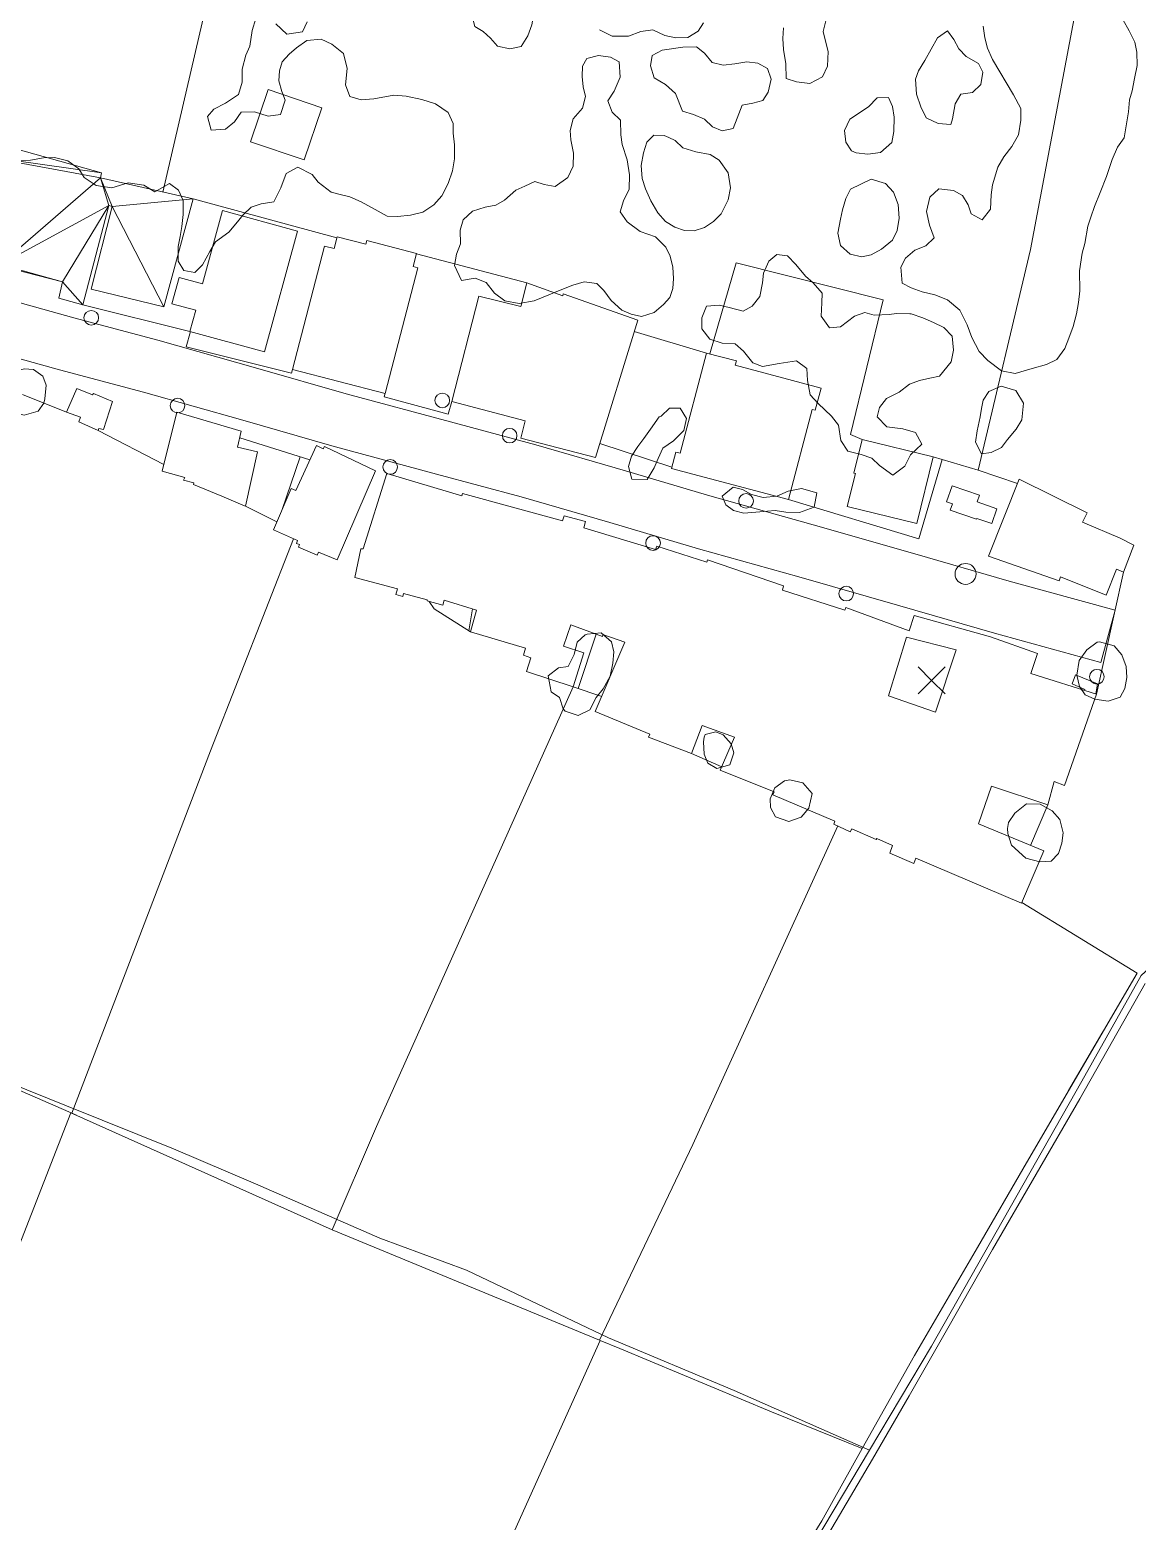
# Model space of a CAD drawing. Header units: metres. Extents: x 4652992 to 4879070, y 2074171 to 2309877.
# Drawn here: x 4654094.4 to 4654210.8, y 2306865.5 to 2307022.4 of the extents above; entities that cross this region are included whole.
import ezdxf

# ---------------------------------------------------------------- set-up
doc = ezdxf.new("R2010")
doc.units = ezdxf.units.M
doc.header["$MEASUREMENT"] = 0
for name, color, linetype, lineweight in [('Level 18', 5, 'Continuous', 0), ('Level 3', 46, 'Continuous', 0), ('Level 30', 5, 'Continuous', 0), ('Level 31', 38, 'Continuous', 0), ('Level 35', 4, 'Continuous', 0), ('Level 36', 1, 'Continuous', 0), ('Level 37', 3, 'Continuous', 0), ('Level 39', 9, 'Continuous', 0), ('Level 40', 1, 'Continuous', 0), ('Level 45', 9, 'Continuous', 0), ('Level 61', 4, 'Continuous', 0)]:
    doc.layers.add(name, color=color, linetype=linetype, lineweight=lineweight)

# ---------------------------------------------------------------- blocks, each defined once
blk = doc.blocks.new('POSTE_1')
at = {"layer": 'Level 61'}
blk.add_circle((-4.7e-05, -1.9e-05, -2.4e-05), 0.770001, dxfattribs=at)
blk = doc.blocks.new('AL_1')
at = {"layer": 'Level 45'}
blk.add_circle((2.1e-05, 1.3e-05, 3e-05), 1.100002, dxfattribs=at)
blk = doc.blocks.new('COTA_10')
at = {"layer": 'Level 39'}
for p, q in [((-1.408444, 1.419518, 3.9e-05), (1.3e-05, -4e-06, 3.9e-05)), ((1.419535, 1.408453, 3.9e-05), (1.3e-05, -4e-06, 3.9e-05)), ((1.3e-05, -4e-06, 3.9e-05), (-1.419509, -1.408461, 3.9e-05)), ((1.3e-05, -4e-06, 3.9e-05), (1.40847, -1.419526, 3.9e-05))]:
    blk.add_line(p, q, dxfattribs=at)

msp = doc.modelspace()

# ---------------------------------------------------------------- linework, layer by layer
at = {"layer": 'Level 18', "color": 30}
for points in [[(4654032.717564, 2307010.652305, 1414.847753), (4654035.495889, 2307010.000328, 1414.775413), (4654048.923475, 2307006.277961, 1414.300413), (4654061.994676, 2307002.550454, 1413.862913), (4654074.827574, 2306998.925021, 1413.037913), (4654087.673135, 2306995.227823, 1412.362913), (4654098.974795, 2306992.076421, 1411.700413), (4654107.799328, 2306989.728557, 1411.300413), (4654118.313394, 2306986.754136, 1410.687913), (4654127.614786, 2306984.065698, 1410.175413), (4654138.563998, 2306981.111803, 1409.837913), (4654147.543919, 2306978.726385, 1409.462913), (4654156.988226, 2306975.971495, 1409.050413), (4654165.610354, 2306973.4187, 1408.696391), (4654176.696008, 2306970.297417, 1408.137913), (4654187.383817, 2306967.235611, 1407.825413), (4654197.322997, 2306964.375757, 1407.487913), (4654208.461231, 2306961.307454, 1407.112913), (4654206.951681, 2306955.827643, 1407.098543)], [(4654017.874583, 2307008.297106, 1415.186043), (4654034.086843, 2307004.492648, 1414.761043), (4654047.384872, 2307000.806196, 1414.286043), (4654060.442658, 2306997.082515, 1413.848543), (4654073.268859, 2306993.458974, 1413.023543), (4654086.123703, 2306989.759104, 1412.348543), (4654097.480683, 2306986.592277, 1411.686043), (4654106.294892, 2306984.247159, 1411.286043), (4654116.750624, 2306981.289241, 1410.673543), (4654126.08529, 2306978.591185, 1410.161043), (4654137.094115, 2306975.621208, 1409.823543), (4654146.018233, 2306973.250614, 1409.448543), (4654155.325811, 2306970.535607, 1409.036043), (4654164.643831, 2306967.759343, 1408.650272), (4654175.193922, 2306964.81516, 1408.123543), (4654185.815294, 2306961.772387, 1407.811043), (4654195.782322, 2306958.90452, 1407.473543), (4654206.951681, 2306955.827643, 1407.098543)]]:
    msp.add_polyline3d(points, dxfattribs=at)
at = {"layer": 'Level 3'}
for points in [[(4654119.021487, 2306784.638918, 1405.03), (4654138.110903, 2306807.392885, 1405.5), (4654153.570315, 2306827.644289, 1407), (4654169.317507, 2306850.619509, 1407.48), (4654182.633969, 2306873.002717, 1407.366428), (4654189.149294, 2306883.944521, 1407), (4654204.945925, 2306911.803103, 1406.5), (4654211.198733, 2306922.895083, 1406.74), (4654230.317873, 2306940.437929, 1406), (4654248.051089, 2306957.031924, 1405), (4654263.757082, 2306972.480532, 1404), (4654275.192507, 2306983.558718, 1403.36), (4654285.101504, 2306982.695315, 1403), (4654303.079714, 2306981.042483, 1402), (4654313.645499, 2306979.850224, 1401.246346), (4654313.818383, 2306979.830716, 1401.234014), (4654317.099123, 2306979.460512, 1401), (4654331.615908, 2306978.400515, 1400), (4654355.122683, 2306975.977724, 1399), (4654383.183291, 2306972.982119, 1398), (4654399.322085, 2306972.015688, 1397), (4654404.712894, 2306971.705166, 1396.634961), (4654408.478091, 2306971.488283, 1396.38)], [(4654092.022097, 2306911.687075, 1411.5317), (4654098.217715, 2306909.194887, 1411), (4654109.463686, 2306904.69269, 1410.53), (4654118.07532, 2306900.991701, 1410), (4654131.138491, 2306895.301089, 1409.48), (4654140.259096, 2306891.91852, 1409), (4654155.189272, 2306884.790285, 1408.3), (4654168.40381, 2306879.280453, 1408.206428), (4654182.633969, 2306873.002717, 1407.366428)]]:
    msp.add_polyline3d(points, dxfattribs=at)
at = {"layer": 'Level 30', "color": 1}
for points in [[(4654122.489477, 2307001.193055, 1416.608128), (4654119.034192, 2306988.499541, 1416.451878), (4654111.189469, 2306990.634942, 1416.470628), (4654111.794903, 2306992.859094, 1416.470628), (4654109.288342, 2306993.541402, 1413.720628), (4654110.040916, 2306996.306094, 1413.058128), (4654112.500776, 2306995.636499, 1413.245628), (4654114.598055, 2307003.341169, 1416.745628), (4654122.489477, 2307001.193055, 1416.608128)], [(4654135.147003, 2306997.334153, 1418.076878), (4654131.724542, 2306984.117808, 1417.995628), (4654121.97985, 2306986.641262, 1417.951878), (4654125.335081, 2306999.597987, 1417.876878), (4654126.332144, 2306999.339791, 1413.495628), (4654126.655463, 2307000.588337, 1413.189378), (4654129.687163, 2306999.803258, 1413.189378), (4654129.785154, 2307000.181663, 1415.201878), (4654134.998403, 2306998.831657, 1415.326878), (4654134.644323, 2306997.464325, 1415.526878), (4654135.147003, 2306997.334153, 1418.076878)], [(4654158.266364, 2306991.829644, 1414.539378), (4654153.806798, 2306977.375845, 1414.026878), (4654145.968054, 2306979.401198, 1414.033128), (4654146.441103, 2306981.231834, 1411.845628), (4654138.700458, 2306983.28093, 1411.614378), (4654141.564786, 2306994.328426, 1411.458128), (4654145.965135, 2306993.239162, 1411.558128), (4654146.593369, 2306995.754172, 1411.539378), (4654150.3861, 2306994.387437, 1414.476878), (4654150.420143, 2306994.588677, 1414.476878), (4654158.266364, 2306991.829644, 1414.539378)], [(4654174.096153, 2306972.950973, 1410.514378), (4654161.799344, 2306976.21183, 1410.526878), (4654162.256759, 2306977.936759, 1410.889378), (4654162.706761, 2306977.817428, 1410.845628), (4654165.5037, 2306988.364787, 1410.576878), (4654168.630175, 2306987.535711, 1410.551878), (4654168.506983, 2306987.071149, 1410.551878), (4654177.530346, 2306984.678341, 1410.489378), (4654176.91298, 2306982.350235, 1410.608128), (4654176.60995, 2306982.430592, 1410.601878), (4654174.096153, 2306972.950973, 1410.514378)], [(4654116.746092, 2306972.36782, 1412.995628), (4654114.527746, 2306973.324572, 1413.895628), (4654111.555662, 2306974.537589, 1414.058128), (4654111.593483, 2306974.703431, 1414.058128), (4654110.523627, 2306974.998077, 1414.076878), (4654110.635784, 2306975.286371, 1414.076878), (4654108.24766, 2306975.956549, 1414.051878), (4654109.818962, 2306982.134311, 1413.433128), (4654116.571492, 2306980.149431, 1413.170628), (4654116.18824, 2306978.468902, 1413.195628), (4654118.270984, 2306977.985945, 1412.933128), (4654117.025043, 2306972.268213, 1412.976878), (4654116.746092, 2306972.36782, 1412.995628)], [(4654187.587267, 2306970.430218, 1409.889378), (4654180.292662, 2306972.21409, 1409.889378), (4654181.146312, 2306975.704833, 1410.464378), (4654180.980232, 2306975.745448, 1410.464378), (4654181.845451, 2306979.283497, 1409.801878), (4654189.306135, 2306977.45901, 1409.770628), (4654187.587267, 2306970.430218, 1409.889378)], [(4654126.668904, 2306966.614527, 1412.795628), (4654130.687001, 2306975.976874, 1412.558128), (4654125.317548, 2306978.530718, 1412.358128), (4654125.193061, 2306978.29084, 1412.358128), (4654124.478778, 2306978.631751, 1412.358128), (4654122.320567, 2306973.909218, 1413.039378), (4654121.831949, 2306974.116004, 1413.039378), (4654119.960331, 2306969.782711, 1412.533128), (4654122.476748, 2306968.661666, 1412.370628), (4654122.370286, 2306968.3475, 1412.358128), (4654122.694552, 2306968.23725, 1412.358128), (4654122.579555, 2306967.936748, 1412.358128), (4654124.542558, 2306967.095939, 1412.645628), (4654124.700847, 2306967.433139, 1412.645628), (4654126.668904, 2306966.614527, 1412.795628)], [(4654198.596562, 2306930.507657, 1409.701878), (4654187.496704, 2306935.257258, 1409.683128), (4654187.27702, 2306934.697644, 1409.670628), (4654184.748578, 2306935.777531, 1409.670628), (4654185.034703, 2306936.580055, 1409.670628), (4654183.401076, 2306937.323139, 1409.514378), (4654183.326441, 2306937.199552, 1409.514378), (4654180.785831, 2306938.329231, 1409.520628), (4654180.607843, 2306938.006526, 1409.520628), (4654178.873134, 2306938.820035, 1409.558128), (4654178.981921, 2306939.147055, 1410.364378), (4654172.446605, 2306941.908221, 1410.364378), (4654172.613478, 2306942.233505, 1410.889378), (4654166.937441, 2306944.501841, 1410.864378), (4654168.436741, 2306947.984344, 1412.933128), (4654165.026592, 2306949.208785, 1410.783128), (4654163.92951, 2306946.266072, 1410.758128), (4654159.405629, 2306947.983116, 1410.708128), (4654159.531511, 2306948.281833, 1413.839378), (4654153.802144, 2306950.653303, 1414.126878), (4654156.908108, 2306957.958021, 1411.258128), (4654154.579028, 2306958.777313, 1411.258128), (4654154.539979, 2306958.553789, 1411.258128), (4654151.235532, 2306959.773739, 1411.726878), (4654150.464197, 2306957.545422, 1411.708128), (4654152.596603, 2306956.82989, 1411.676878), (4654151.48688, 2306953.261312, 1411.051878), (4654146.552967, 2306954.859191, 1411.039378), (4654147.033992, 2306956.317549, 1413.595628), (4654146.261302, 2306956.589795, 1413.720628), (4654146.448515, 2306957.313892, 1413.764378), (4654140.661423, 2306959.052241, 1414.301878), (4654141.318464, 2306961.332557, 1411.808128), (4654137.922617, 2306962.364665, 1411.808128), (4654137.771536, 2306961.852638, 1411.808128), (4654136.133928, 2306962.302323, 1412.064378), (4654136.112458, 2306962.412061, 1412.064378), (4654133.631499, 2306963.080643, 1412.101878), (4654133.547655, 2306962.762536, 1412.095628), (4654132.833034, 2306962.986493, 1412.095628), (4654132.999183, 2306963.564863, 1412.095628), (4654128.530556, 2306964.775966, 1412.170628), (4654129.164518, 2306967.771663, 1412.620628), (4654129.405937, 2306967.762225, 1412.620628), (4654131.880682, 2306975.696895, 1412.151878), (4654139.758119, 2306973.357559, 1412.076878), (4654139.821873, 2306973.587207, 1412.076878), (4654150.358658, 2306970.700868, 1413.670628), (4654150.508767, 2306971.25968, 1413.651878), (4654152.758351, 2306970.644767, 1413.514378), (4654152.610189, 2306969.992385, 1411.795628), (4654160.136028, 2306967.688043, 1411.714378), (4654160.267992, 2306968.064827, 1414.276878), (4654165.519569, 2306966.370252, 1413.326878), (4654165.596691, 2306966.608468, 1413.326878), (4654173.601142, 2306963.8796, 1413.333128), (4654173.476459, 2306963.431238, 1410.908128), (4654180.027945, 2306961.306973, 1410.764378), (4654180.144641, 2306961.617499, 1412.976878), (4654186.791425, 2306959.145199, 1412.864378), (4654187.316259, 2306960.746345, 1410.220628), (4654195.345147, 2306958.535645, 1410.214378), (4654195.345147, 2306958.535645, 1412.008128), (4654200.297888, 2306956.782046, 1411.876878), (4654199.595267, 2306954.651723, 1412.245628), (4654206.496063, 2306952.481394, 1412.301878), (4654203.119029, 2306942.892464, 1412.295628), (4654202.040465, 2306943.305497, 1409.601878), (4654201.358465, 2306940.856094, 1409.208128), (4654195.457503, 2306942.829536, 1412.214378), (4654194.079261, 2306938.842009, 1409.770628), (4654200.964279, 2306936.010108, 1409.608128), (4654198.596562, 2306930.507657, 1409.701878)], [(4654207.493342, 2306962.917554, 1410.095628), (4654202.712247, 2306964.832576, 1413.514378), (4654202.561852, 2306964.4231, 1413.514378), (4654195.120039, 2306967.001617, 1413.489378), (4654198.348155, 2306975.081636, 1413.458128), (4654205.50851, 2306971.562755, 1413.358128), (4654205.027245, 2306970.563466, 1409.820628), (4654208.96504, 2306968.890683, 1409.383128), (4654210.406843, 2306968.147233, 1409.389378), (4654209.339414, 2306965.319376, 1409.576878), (4654208.593683, 2306965.632545, 1409.558128), (4654207.493342, 2306962.917554, 1410.095628)]]:
    msp.add_polyline3d(points, dxfattribs=at)
msp.add_3dface([(4654191.754954, 2306957.144809, 1410.120628), (4654189.575681, 2306950.585066, 1409.989378), (4654184.613547, 2306952.298173, 1410.064378), (4654186.530985, 2306958.473403, 1410.226878)], dxfattribs=at)
at = {"layer": 'Level 31'}
for points in [[(4654103.052182, 2306983.254198, 1414.226878), (4654101.046483, 2306984.114484, 1414.170628), (4654100.929045, 2306983.955683, 1414.189378), (4654099.288433, 2306984.638318, 1414.189378), (4654098.216929, 2306982.131203, 1413.645628), (4654099.662621, 2306981.610023, 1413.658128), (4654099.518546, 2306981.13185, 1413.620628), (4654101.53869, 2306980.233335, 1413.651878), (4654101.608659, 2306980.438021, 1413.701878), (4654102.079478, 2306980.317245, 1413.789378), (4654103.052182, 2306983.254198, 1414.226878)], [(4654194.183872, 2306973.425351, 1408.558128), (4654191.31296, 2306974.406606, 1408.633128), (4654190.735988, 2306972.718528, 1408.633128), (4654191.344589, 2306972.510513, 1408.633128), (4654191.112188, 2306971.830564, 1408.633128), (4654193.864179, 2306970.889955, 1409.358128), (4654193.89503, 2306970.980218, 1409.358128), (4654195.477695, 2306970.439275, 1409.626878), (4654196.008245, 2306971.991534, 1409.483128), (4654193.935899, 2306972.699845, 1408.845628), (4654194.183872, 2306973.425351, 1408.558128)]]:
    msp.add_polyline3d(points, dxfattribs=at)
msp.add_3dface([(4654119.409666, 2307016.064064, 1413.133128), (4654125.060346, 2307014.158546, 1413.408128), (4654123.208553, 2307008.667184, 1413.395628), (4654117.558062, 2307010.573264, 1413.120629)], dxfattribs=at)
at = {"layer": 'Level 35'}
for p, q in [((4654111.510799, 2307004.564987, 1412.845627), (4654126.626124, 2307000.47504, 1412.758127)), ((4654146.593369, 2306995.754172, 1411.395628), (4654134.989323, 2306998.796592, 1411.895628)), ((4654099.92708, 2306993.428751, 1413.308127), (4654111.189469, 2306990.634942, 1412.870627)), ((4654165.5037, 2306988.364787, 1410.233128), (4654157.899183, 2306990.639584, 1410.233128)), ((4654116.414795, 2306979.462321, 1412.751877), (4654123.796637, 2306977.139111, 1412.664377)), ((4654120.836459, 2306971.81118, 1412.664377), (4654122.783357, 2306977.45801, 1412.708127)), ((4654161.841602, 2306976.371185, 1410.470628), (4654154.263862, 2306978.857224, 1410.595628)), ((4654194.060911, 2306976.052718, 1408.901877), (4654198.168217, 2306974.63125, 1408.901877)), ((4654120.32018, 2306970.615858, 1412.814378), (4654117.025043, 2306972.268213, 1412.726878)), ((4654209.339415, 2306965.319376, 1408.051878), (4654206.496064, 2306952.481395, 1408.714378)), ((4654140.890857, 2306961.46252, 1411.089377), (4654140.489851, 2306959.161677, 1411.770627)), ((4654151.997508, 2306953.087355, 1410.689378), (4654153.887908, 2306958.794523, 1410.689378)), ((4654151.48688, 2306953.261312, 1410.689378), (4654154.47782, 2306952.242382, 1410.689378)), ((4654163.92951, 2306946.266072, 1410.851878), (4654167.093804, 2306944.865033, 1410.851878)), ((4654201.358465, 2306940.856094, 1408.989378), (4654199.555518, 2306936.58955, 1408.989378))]:
    msp.add_line(p, q, dxfattribs=at)
at = {"layer": 'Level 35', "flags": 128}
for points, elevation in [([(4654121.97985, 2306986.641262), (4654121.86719, 2306986.249143), (4654110.793645, 2306989.023447), (4654111.229404, 2306990.624072)], 1412.976878), ([(4654140.661423, 2306959.052241), (4654136.863739, 2306961.474593), (4654136.339065, 2306962.245993)], 1411.108128)]:
    msp.add_lwpolyline(points, dxfattribs=dict(at, elevation=elevation))
at = {"layer": 'Level 35'}
for points in [[(4654138.700458, 2306983.28093, 1411.283128), (4654138.337636, 2306981.941341, 1411.283128), (4654131.59955, 2306983.77305, 1411.495628), (4654131.691079, 2306984.126474, 1411.495628)], [(4654206.423519, 2306952.50421, 1408.959666), (4654206.580101, 2306953.583478, 1408.651878), (4654204.291372, 2306954.514169, 1407.689378), (4654203.927616, 2306953.574912, 1407.689378), (4654205.251956, 2306952.997244, 1408.714378), (4654205.216296, 2306952.883887, 1408.714378)]]:
    msp.add_polyline3d(points, dxfattribs=at)
at = {"layer": 'Level 36', "extrusion": (0.0200540714403912, 0.0061397705756958, 0.9997800445277658), "elevation": 108908.86001, "flags": 128}
msp.add_lwpolyline([(843403.831791, -5124494.259757), (843396.544173, -5124489.491699), (843404.517448, -5124477.571555)], dxfattribs=at)
at = {"layer": 'Level 36'}
for points in [[(4654189.306135, 2306977.45901, 1409.395628), (4654194.060911, 2306976.052718, 1409.383128), (4654199.568513, 2306999.236803, 1409.108128), (4654208.441531, 2307046.467775, 1405.233128)], [(4654165.850763, 2306988.272754, 1410.245628), (4654168.621945, 2306997.848351, 1409.820628), (4654184.051955, 2306993.943968, 1409.370628), (4654180.61969, 2306979.787618, 1409.295628), (4654181.845451, 2306979.283497, 1409.295628)]]:
    msp.add_polyline3d(points, dxfattribs=at)
at = {"layer": 'Level 37'}
for p, q in [((4654098.216929, 2306982.131203, 1413.676878), (4654093.583915, 2306984.002484, 1413.526878)), ((4654108.425641, 2306976.656302, 1413.201878), (4654101.53869, 2306980.233336, 1413.139378)), ((4654130.803704, 2306907.031029, 1410.651562), (4654151.48688, 2306953.261312, 1410.589378)), ((4654164.062821, 2306905.120601, 1409.001562), (4654179.280673, 2306938.628915, 1408.864378)), ((4654203.537572, 2306910.797897, 1407.657098), (4654207.152727, 2306916.983819, 1407.704603)), ((4654130.803704, 2306907.031029, 1410.651563), (4654126.14661, 2306896.171291, 1410.652)), ((4654164.062821, 2306905.120601, 1409.0016), (4654154.245156, 2306884.573372, 1409.707049))]:
    msp.add_line(p, q, dxfattribs=at)
at = {"layer": 'Level 37', "extrusion": (0.0601692428614657, 0.0398431967548379, 0.9973926919151921), "elevation": 373361.57113, "flags": 128}
msp.add_lwpolyline([(-646023.835695, -5140702.735528), (-646017.872564, -5140696.846264), (-646070.164144, -5140641.417897)], dxfattribs=at)
at = {"layer": 'Level 37', "extrusion": (0.9218742072852196, -0.355084110064383, 0.1551232436549509), "elevation": 3471566.13562, "flags": 128}
msp.add_lwpolyline([(3825584.11592, -543689.820357), (3825624.90617, -543689.137086), (3825648.864912, -543690.053679)], dxfattribs=at)
at = {"layer": 'Level 37', "extrusion": (0.0336696460281546, -0.0173624470623244, 0.9992821925604133), "elevation": 118058.388853, "flags": 128}
msp.add_lwpolyline([(4183462.700682, -3077023.849971), (4183485.795866, -3077025.048206), (4183486.82883, -3077010.851351)], dxfattribs=at)
at = {"layer": 'Level 37', "extrusion": (0.0060690111123917, 0.0042441083307038, 0.9999725769482855), "elevation": 39446.447323, "flags": 128}
msp.add_lwpolyline([(4654037.931863, 2306694.618118), (4654045.991075, 2306706.65576), (4654060.056159, 2306737.899667)], dxfattribs=at)
at = {"layer": 'Level 37'}
for points in [[(4654043.710651, 2306932.271798, 1415.398531), (4654064.246715, 2306924.017776, 1414.373531), (4654082.879055, 2306915.323745, 1412.998531), (4654099.248052, 2306908.223623, 1412.048531)], [(4654118.786908, 2306783.376265, 1405.986428), (4654123.742942, 2306789.171304, 1405.886427), (4654135.352519, 2306802.843276, 1406.586428), (4654143.011041, 2306812.163181, 1406.886427), (4654154.109074, 2306826.96154, 1407.786428), (4654159.5382, 2306834.208971, 1407.986428), (4654167.053959, 2306845.828148, 1408.386427), (4654172.070504, 2306853.595443, 1408.386427), (4654182.928927, 2306872.035971, 1408.486428), (4654186.783618, 2306878.708375, 1408.186427), (4654191.006061, 2306886.079794, 1407.686427), (4654195.55025, 2306894.095202, 1407.486428), (4654204.742367, 2306909.937603, 1407.686427), (4654211.594576, 2306922.066135, 1407.786428)], [(4654065.888644, 2306826.899086, 1413.221721), (4654075.467778, 2306849.778416, 1413.621722), (4654080.468719, 2306861.876504, 1413.621722), (4654091.704777, 2306890.546729, 1412.621722), (4654098.657675, 2306908.479702, 1412.121722), (4654126.14661, 2306896.171291, 1410.8217), (4654154.245156, 2306884.573372, 1409.707049), (4654154.327068, 2306884.539562, 1409.7038), (4654156.395005, 2306883.686003, 1409.6217), (4654172.309473, 2306877.02011, 1408.9217), (4654181.86573, 2306873.154757, 1408.578)], [(4654085.239662, 2306811.674585, 1410.921721), (4654101.934302, 2306798.875055, 1409.021722), (4654107.4914, 2306794.464164, 1408.094739), (4654118.719816, 2306785.551722, 1406.221721), (4654128.818341, 2306797.274805, 1406.721721), (4654140.052555, 2306811.036499, 1407.221721), (4654150.632128, 2306824.966274, 1407.921721), (4654155.693397, 2306831.817817, 1408.621722), (4654165.823252, 2306846.548631, 1408.621722), (4654177.602881, 2306865.571554, 1408.621722), (4654181.86573, 2306873.154757, 1408.578039), (4654187.361579, 2306882.931349, 1408.521722), (4654193.995414, 2306894.292571, 1407.721721), (4654199.116938, 2306903.188884, 1407.646955)]]:
    msp.add_polyline3d(points, dxfattribs=at)
at = {"layer": 'Level 40', "color": 3}
for points in [[(4654144.704166, 2307026.175028, 1410.776878), (4654145.886209, 2307026.157612, 1410.726878), (4654147.035809, 2307025.588858, 1410.626878), (4654147.412754, 2307024.383931, 1410.651878), (4654147.136734, 2307022.864411, 1410.701878), (4654146.71027, 2307021.705702, 1410.751878), (4654145.996616, 2307020.613455, 1410.776878), (4654144.798351, 2307020.355203, 1410.814378), (4654143.512004, 2307020.62961, 1410.826878), (4654142.79641, 2307021.470488, 1410.826878), (4654142.001397, 2307022.16675, 1410.814378), (4654141.144022, 2307022.691161, 1410.839378), (4654140.816294, 2307023.907983, 1410.851878), (4654141.909703, 2307025.238339, 1410.814378), (4654142.542533, 2307025.46445, 1410.801878), (4654144.704166, 2307026.175028, 1410.776878)], [(4654118.102759, 2307023.550612, 1413.214378), (4654117.718788, 2307022.264547, 1414.251878), (4654117.486264, 2307020.617273, 1414.801878), (4654117.066618, 2307019.68897, 1415.001878), (4654116.659745, 2307018.198484, 1415.276878), (4654116.679537, 2307016.842436, 1415.351878), (4654116.29056, 2307015.534226, 1415.351878), (4654114.922585, 2307014.63861, 1415.164378), (4654113.708302, 2307014.010402, 1414.639378), (4654113.042842, 2307013.232095, 1414.426878), (4654113.417085, 2307011.794157, 1414.276878), (4654114.907851, 2307011.892461, 1414.251878), (4654115.881326, 2307012.69281, 1414.139378), (4654116.574694, 2307013.697682, 1414.076878), (4654117.956823, 2307013.72788, 1414.589378), (4654119.416055, 2307013.274238, 1415.439378), (4654120.712448, 2307013.440751, 1416.114378), (4654121.190787, 2307014.938027, 1415.864378), (4654120.861482, 2307015.852955, 1415.414378), (4654120.532926, 2307016.977421, 1415.039378), (4654120.58598, 2307018.037024, 1414.676878), (4654120.889854, 2307018.968774, 1414.351878), (4654121.614638, 2307019.803278, 1414.014378), (4654122.392993, 2307020.462297, 1413.701878), (4654123.472228, 2307021.21491, 1413.301878), (4654124.978012, 2307021.379649, 1412.989378), (4654126.092058, 2307020.842649, 1413.001878), (4654127.315372, 2307019.86098, 1413.114378), (4654127.726039, 2307018.274818, 1413.464378), (4654127.522802, 2307016.550875, 1413.689378), (4654127.991413, 2307015.324146, 1413.939378), (4654129.172666, 2307014.981331, 1414.026878), (4654130.503353, 2307015.093317, 1414.026878), (4654132.620911, 2307015.489534, 1414.076878), (4654133.901538, 2307015.380074, 1413.964378), (4654135.573038, 2307015.0405, 1413.726878), (4654136.982958, 2307014.57495, 1413.451878), (4654138.337064, 2307013.656269, 1413.414378), (4654138.842845, 2307012.490857, 1413.401878), (4654138.849116, 2307011.487452, 1413.364378), (4654138.992563, 2307010.265945, 1413.351878), (4654138.982319, 2307008.777029, 1413.364378), (4654138.795598, 2307007.538597, 1413.451878), (4654138.347296, 2307006.174189, 1413.589378), (4654137.665321, 2307004.91037, 1413.689378), (4654136.839035, 2307003.936207, 1413.714378), (4654135.666181, 2307003.181922, 1413.714378), (4654134.379051, 2307002.85016, 1413.714378), (4654132.999052, 2307002.726265, 1413.714378), (4654131.929945, 2307002.740254, 1413.714378), (4654130.66871, 2307003.451068, 1413.714378), (4654129.200962, 2307004.279498, 1413.714378), (4654128.010444, 2307004.787563, 1413.676878), (4654126.991398, 2307005.023, 1413.739378), (4654126.02667, 2307005.292489, 1413.964378), (4654124.653289, 2307006.33213, 1414.276878), (4654124.023104, 2307007.153463, 1414.389378), (4654122.513179, 2307007.898432, 1414.464378), (4654121.316042, 2307007.242962, 1414.376878), (4654120.744085, 2307005.744013, 1414.376878), (4654120.01205, 2307004.258748, 1414.514378), (4654118.656332, 2307004.036038, 1414.801878), (4654117.6229, 2307003.692265, 1415.414378), (4654116.78735, 2307002.883352, 1415.789378), (4654116.015382, 2307001.943242, 1416.226878), (4654115.258432, 2307001.069566, 1416.739378), (4654113.865427, 2307000.063226, 1416.864378), (4654113.260673, 2306999.037882, 1416.251878), (4654112.499349, 2306997.629287, 1415.464378), (4654111.685952, 2306996.815255, 1414.964378), (4654110.551134, 2306997.054137, 1414.851878), (4654109.933838, 2306998.035602, 1414.801878), (4654109.931941, 2306999.573925, 1414.801878), (4654110.167227, 2307000.614727, 1414.814378), (4654110.336053, 2307001.670883, 1414.826878), (4654110.478468, 2307002.919551, 1414.801878), (4654110.483706, 2307004.386323, 1414.714378), (4654109.990065, 2307005.502327, 1414.589378), (4654109.048987, 2307006.185776, 1414.351878), (4654107.498781, 2307005.308961, 1414.339378), (4654106.326159, 2307005.999302, 1414.351878), (4654104.7061, 2307006.257088, 1414.351878), (4654102.96014, 2307005.751716, 1414.351878), (4654101.312922, 2307005.992475, 1414.726878), (4654100.054564, 2307006.819131, 1415.014378), (4654099.515869, 2307007.735833, 1415.139378), (4654098.356136, 2307008.586306, 1415.389378), (4654096.960486, 2307008.908751, 1415.589378), (4654095.787748, 2307008.876779, 1415.726878), (4654094.404871, 2307008.637042, 1415.751878), (4654092.919111, 2307008.560883, 1415.789378)], [(4654123.52114, 2307023.18422, 1412.064378), (4654123.027152, 2307022.133285, 1411.951878), (4654121.363418, 2307021.888532, 1411.939378), (4654120.214446, 2307022.992832, 1412.026878)], [(4654165.17851, 2307023.090099, 1410.964378), (4654164.608798, 2307022.219767, 1411.014378), (4654163.527434, 2307021.560851, 1411.064378), (4654162.28323, 2307021.522088, 1411.101878), (4654161.126259, 2307021.766089, 1411.101878), (4654159.857141, 2307022.338917, 1411.064378), (4654158.587907, 2307022.189431, 1411.051878), (4654157.282882, 2307021.675393, 1411.101878), (4654155.580597, 2307021.67256, 1411.114378), (4654154.242891, 2307022.354439, 1411.026878)], [(4654178.073621, 2307023.419649, 1409.126878), (4654177.748975, 2307022.189781, 1409.264378), (4654178.003937, 2307021.152221, 1409.451878), (4654178.271039, 2307020.065254, 1409.601878), (4654178.223624, 2307018.515022, 1409.726878), (4654177.69747, 2307017.424915, 1409.776878), (4654176.34739, 2307016.711575, 1409.814378), (4654174.93885, 2307016.873889, 1409.839378), (4654173.851216, 2307017.218377, 1409.901878), (4654173.832172, 2307018.783964, 1409.589378), (4654173.588719, 2307020.28489, 1409.326878), (4654173.523872, 2307021.441636, 1409.289378), (4654173.586938, 2307022.545528, 1409.289378)], [(4654209.243956, 2307023.422171, 1408.758128), (4654209.940046, 2307022.254906, 1408.895628), (4654210.509882, 2307021.046615, 1409.095628), (4654210.743947, 2307020.009556, 1409.283128), (4654210.754255, 2307018.602956, 1409.558128), (4654210.492665, 2307017.235806, 1409.870628), (4654210.223887, 2307015.940527, 1410.133128), (4654209.963652, 2307014.994328, 1410.395628), (4654209.865608, 2307013.729793, 1410.883128), (4654209.62341, 2307012.241142, 1411.433128), (4654209.386907, 2307010.98521, 1411.433128), (4654208.705358, 2307010.024854, 1411.558128), (4654208.130906, 2307008.713609, 1411.658128), (4654207.545189, 2307006.939106, 1411.658128), (4654206.880996, 2307005.22935, 1411.683128), (4654206.276631, 2307003.785268, 1411.758128), (4654205.884707, 2307002.664716, 1411.783128), (4654205.576892, 2307001.711045, 1411.858128), (4654205.25652, 2306999.875138, 1412.033128), (4654204.982958, 2306998.866955, 1412.108128), (4654204.70681, 2306997.020814, 1412.233128), (4654204.74457, 2306994.915685, 1412.358128), (4654204.608019, 2306993.68945, 1412.433128), (4654204.38302, 2306992.483682, 1412.483128), (4654204.039659, 2306991.165546, 1412.483128), (4654203.573598, 2306989.922391, 1412.508128), (4654203.147421, 2306988.856352, 1412.508128), (4654202.327567, 2306987.695069, 1412.383128), (4654201.229352, 2306987.15724, 1412.208128), (4654199.716255, 2306986.738706, 1412.133128), (4654197.925189, 2306986.221284, 1412.220628), (4654196.500588, 2306986.504636, 1412.033128), (4654195.068836, 2306987.582071, 1411.783128), (4654194.145464, 2306988.541756, 1411.658128), (4654193.381079, 2306990.00067, 1411.333128), (4654192.889068, 2306991.326577, 1411.220628), (4654192.117552, 2306992.857062, 1411.095628), (4654190.833393, 2306993.970232, 1410.945628), (4654189.485791, 2306994.492123, 1410.820628), (4654188.159585, 2306994.799298, 1410.670628), (4654187.018046, 2306995.203541, 1410.420628), (4654186.066164, 2306995.727002, 1410.133128), (4654185.90712, 2306997.395307, 1409.783128), (4654186.424027, 2306998.347689, 1409.708128), (4654187.400116, 2306999.170408, 1409.708128), (4654188.549475, 2306999.626701, 1409.770628), (4654189.442141, 2307000.49205, 1410.108128), (4654188.95013, 2307001.817957, 1410.108128), (4654188.620682, 2307003.24605, 1410.045628), (4654188.960035, 2307004.752304, 1409.920628), (4654189.924002, 2307005.624444, 1409.783128), (4654191.444856, 2307005.458638, 1409.695628), (4654192.396737, 2307004.935177, 1409.695628), (4654192.9907, 2307003.958564, 1409.720628), (4654193.30944, 2307002.999083, 1409.833128), (4654194.467384, 2307002.357974, 1410.133128), (4654195.348635, 2307003.48234, 1410.320628), (4654195.412766, 2307005.005727, 1410.120628), (4654195.553915, 2307006.045141, 1409.958128), (4654196.115718, 2307007.919391, 1410.170628), (4654196.733869, 2307009.011469, 1410.720628), (4654197.605139, 2307010.091534, 1411.020628), (4654198.297439, 2307011.306277, 1411.220628), (4654198.526276, 2307012.838129, 1411.283128), (4654198.552624, 2307014.090587, 1411.283128), (4654197.778259, 2307015.505199, 1411.233128), (4654195.549294, 2307019.237792, 1410.495628), (4654195.027339, 2307020.430794, 1410.220628), (4654194.760645, 2307021.51806, 1409.958128), (4654194.568101, 2307022.72799, 1409.558128)], [(4654191.479785, 2307021.328502, 1409.476878), (4654192.002959, 2307020.344697, 1409.389378), (4654192.802623, 2307019.553434, 1409.376878), (4654194.102282, 2307018.809733, 1409.339378), (4654194.546914, 2307017.890734, 1409.276878), (4654194.322859, 2307016.590103, 1409.201878), (4654193.438301, 2307015.768722, 1409.164378), (4654192.231142, 2307015.58161, 1409.064378), (4654191.631502, 2307014.577728, 1408.876878), (4654191.369489, 2307013.006057, 1409.039378), (4654191.162841, 2307012.400948, 1409.139378), (4654189.855792, 2307012.493445, 1409.176878), (4654188.570363, 2307013.093944, 1409.139378), (4654188.037966, 2307014.24311, 1409.126878), (4654187.572782, 2307015.586593, 1409.114378), (4654187.460524, 2307017.151571, 1409.239378), (4654187.776559, 2307018.034514, 1409.251878), (4654188.440511, 2307019.116792, 1409.239378), (4654189.107364, 2307020.31499, 1409.239378), (4654189.774217, 2307021.513189, 1409.201878), (4654190.825878, 2307022.249276, 1409.164378), (4654191.479785, 2307021.328502, 1409.476878)], [(4654163.001238, 2307020.530749, 1410.364378), (4654164.425099, 2307020.57271, 1410.189378), (4654165.289355, 2307019.884851, 1410.039378), (4654166.088577, 2307018.910104, 1410.014378), (4654167.256157, 2307018.639776, 1409.876878), (4654168.469725, 2307018.776879, 1409.739378), (4654169.747363, 2307018.992055, 1409.601878), (4654170.873867, 2307018.84737, 1409.539378), (4654171.905321, 2307018.283386, 1409.526878), (4654172.30204, 2307017.169564, 1409.639378), (4654171.964844, 2307015.784359, 1409.789378), (4654171.419284, 2307014.911928, 1409.926878), (4654170.356942, 2307014.623679, 1410.026878), (4654169.22649, 2307014.444105, 1410.101878), (4654168.708054, 2307013.077636, 1410.414378), (4654168.298711, 2307011.987854, 1410.651878), (4654167.148249, 2307011.720007, 1410.689378), (4654166.135842, 2307012.163448, 1410.689378), (4654165.296598, 2307012.961648, 1410.626878), (4654164.129982, 2307013.440792, 1410.576878), (4654162.95538, 2307013.782426, 1410.576878), (4654162.241112, 2307015.643341, 1410.676878), (4654161.184554, 2307016.607989, 1410.826878), (4654159.996872, 2307017.30105, 1410.964378), (4654159.591111, 2307018.579552, 1410.814378), (4654159.787178, 2307019.649034, 1410.701878), (4654160.83846, 2307020.195336, 1410.601878), (4654163.001238, 2307020.530749, 1410.364378)], [(4654154.146507, 2307019.667159, 1411.014378), (4654155.382815, 2307019.474244, 1411.001878), (4654156.322546, 2307019.000348, 1410.926878), (4654156.417713, 2307017.37005, 1410.914378), (4654155.778137, 2307015.886502, 1410.951878), (4654155.11152, 2307014.898687, 1410.964378), (4654155.555558, 2307013.677115, 1411.139378), (4654156.459031, 2307012.838679, 1411.289378), (4654156.485869, 2307011.317429, 1411.439378), (4654156.623371, 2307010.283347, 1411.576878), (4654157.141714, 2307008.671645, 1411.876878), (4654157.411789, 2307007.094096, 1411.926878), (4654157.372289, 2307005.5882, 1411.976878), (4654156.770963, 2307004.375498, 1412.076878), (4654156.415913, 2307003.222337, 1412.251878), (4654157.153491, 2307002.165907, 1412.539378), (4654158.506235, 2307001.15356, 1412.676878), (4654160.141514, 2307000.565294, 1412.689378), (4654161.22587, 2306999.498526, 1412.914378), (4654161.658904, 2306998.535892, 1413.176878), (4654161.936102, 2306997.399552, 1413.476878), (4654162.01125, 2306996.193437, 1413.701878), (4654161.956761, 2306995.133867, 1413.976878), (4654161.629901, 2306994.207264, 1414.189378), (4654160.969361, 2306993.451125, 1414.326878), (4654159.991177, 2306992.628657, 1414.476878), (4654158.641165, 2306992.218565, 1414.601878), (4654157.574735, 2306992.442086, 1414.614378), (4654156.602831, 2306992.876812, 1414.564378), (4654155.481272, 2306993.882266, 1414.476878), (4654154.699469, 2306994.948932, 1414.339378), (4654153.952776, 2306995.657848, 1414.101878), (4654152.645099, 2306995.843973, 1413.889378), (4654151.447884, 2306995.491749, 1414.014378), (4654149.914895, 2306994.890925, 1414.176878), (4654148.916692, 2306994.49264, 1414.189378), (4654147.373644, 2306993.847528, 1414.251878), (4654145.778403, 2306993.587428, 1414.026878), (4654144.303887, 2306993.858786, 1413.751878), (4654143.203394, 2306994.64959, 1413.351878), (4654142.321088, 2306995.786134, 1413.026878), (4654141.167255, 2306996.23966, 1412.601878), (4654139.736862, 2306995.988022, 1412.439378), (4654138.999386, 2306997.557211, 1412.326878), (4654139.204678, 2306998.768343, 1412.314378), (4654139.638118, 2306999.856744, 1412.301878), (4654139.58613, 2307001.267274, 1412.189378), (4654139.909007, 2307002.381266, 1412.114378), (4654140.885199, 2307003.297428, 1412.101878), (4654142.213098, 2307003.712638, 1412.151878), (4654143.352989, 2307003.914971, 1412.214378), (4654144.238638, 2307004.432542, 1412.214378), (4654145.454084, 2307005.479794, 1412.176878), (4654146.39098, 2307005.915578, 1412.151878), (4654147.453529, 2307006.392204, 1412.151878), (4654148.411388, 2307006.100579, 1412.151878), (4654149.593412, 2307005.873612, 1412.201878), (4654150.926442, 2307006.823724, 1412.101878), (4654151.456401, 2307008.029636, 1411.851878), (4654151.504914, 2307009.370288, 1411.626878), (4654151.22174, 2307010.78771, 1411.389378), (4654151.167658, 2307011.779175, 1411.201878), (4654151.488544, 2307012.986861, 1410.976878), (4654152.44367, 2307014.117674, 1410.914378), (4654152.764556, 2307015.32536, 1410.976878), (4654152.506431, 2307016.340743, 1410.989378), (4654152.406132, 2307017.436139, 1411.001878), (4654152.470681, 2307018.539996, 1411.001878), (4654152.910096, 2307019.347315, 1411.001878), (4654154.146507, 2307019.667159, 1411.014378)], [(4654182.507721, 2307014.24076, 1409.901878), (4654183.444702, 2307015.190328, 1409.726878), (4654184.616778, 2307015.222334, 1409.676878), (4654185.056128, 2307014.280827, 1409.764378), (4654185.223958, 2307013.168876, 1409.826878), (4654185.18583, 2307011.661352, 1409.964378), (4654184.96937, 2307010.49837, 1410.064378), (4654183.775912, 2307009.444861, 1410.151878), (4654182.435909, 2307009.288421, 1410.176878), (4654181.210381, 2307009.432085, 1410.139378), (4654180.73839, 2307009.611307, 1410.089378), (4654180.129033, 2307010.522175, 1410.014378), (4654180.013425, 2307011.76201, 1409.939378), (4654180.559872, 2307012.941934, 1409.876878), (4654182.507721, 2307014.24076, 1409.901878)], [(4654163.011139, 2307009.937127, 1412.401878), (4654164.356977, 2307009.532621, 1412.401878), (4654165.865009, 2307009.229922, 1412.214378), (4654166.820368, 2307008.637103, 1412.051878), (4654167.752825, 2307007.329563, 1411.914378), (4654167.995426, 2307005.740438, 1411.964378), (4654167.754336, 2307004.472341, 1411.964378), (4654167.024643, 2307002.992198, 1411.976878), (4654166.219727, 2307002.203041, 1412.064378), (4654165.263586, 2307001.565031, 1411.901878), (4654164.208266, 2307001.205476, 1411.826878), (4654163.171901, 2307001.236385, 1411.701878), (4654162.144485, 2307001.613621, 1411.576878), (4654161.184124, 2307002.184371, 1411.426878), (4654160.369893, 2307003.092913, 1411.189378), (4654159.640708, 2307004.376617, 1410.939378), (4654159.092764, 2307005.641585, 1410.751878), (4654158.730099, 2307006.70107, 1410.639378), (4654158.628717, 2307008.094912, 1410.551878), (4654158.857783, 2307009.412246, 1410.489378), (4654159.206039, 2307010.539398, 1410.489378), (4654159.951887, 2307011.27255, 1410.489378), (4654161.037315, 2307011.253508, 1410.626878), (4654161.54602, 2307011.042822, 1410.776878), (4654162.210953, 2307010.703058, 1411.014378), (4654163.011139, 2307009.937127, 1412.401878)], [(4654182.798194, 2307006.660655, 1410.495628), (4654184.295367, 2307006.19782, 1410.645628), (4654185.133327, 2307005.283076, 1410.683128), (4654185.655854, 2307003.999595, 1410.695628), (4654185.748457, 2307002.559882, 1410.683128), (4654185.520146, 2307001.24096, 1410.633128), (4654185.059961, 2307000.23147, 1410.608128), (4654183.873896, 2306999.297013, 1410.595628), (4654182.811813, 2306998.705862, 1410.558128), (4654181.829592, 2306998.46823, 1410.533128), (4654180.599231, 2306998.776299, 1410.533128), (4654179.574809, 2306999.687707, 1410.533128), (4654179.309916, 2307000.981299, 1410.520628), (4654179.568175, 2307002.432791, 1410.533128), (4654179.792787, 2307003.427064, 1410.595628), (4654180.150561, 2307004.599764, 1410.433128), (4654180.632805, 2307005.604148, 1410.433128), (4654182.798194, 2307006.660655, 1410.495628)], [(4654188.238325, 2306992.056509, 1410.495628), (4654189.360544, 2306991.563382, 1410.633128), (4654190.428516, 2306991.036174, 1410.883128), (4654191.317921, 2306990.130515, 1411.245628), (4654191.449964, 2306988.653935, 1411.445628), (4654191.196796, 2306987.429826, 1411.545628), (4654189.998021, 2306985.934941, 1411.558128), (4654188.951834, 2306985.734104, 1411.483128), (4654187.895637, 2306985.488941, 1411.420628), (4654186.84864, 2306985.078388, 1411.358128), (4654185.728662, 2306984.241609, 1411.270628), (4654184.417531, 2306983.589035, 1411.108128), (4654183.66856, 2306982.64301, 1410.958128), (4654183.421207, 2306981.65078, 1410.895628), (4654184.440414, 2306980.598446, 1410.833128), (4654186.13933, 2306980.391566, 1410.908128), (4654187.451414, 2306980.017726, 1411.045628), (4654188.12302, 2306978.766024, 1411.133128), (4654186.94298, 2306977.663284, 1411.133128), (4654186.343021, 2306976.449523, 1411.133128), (4654185.087425, 2306975.527539, 1411.095628), (4654183.689299, 2306976.551016, 1410.933128), (4654182.885459, 2306977.320245, 1410.833128), (4654181.760332, 2306977.697432, 1410.758128), (4654180.349765, 2306978.047435, 1410.745628), (4654179.603891, 2306979.176402, 1410.783128), (4654179.381276, 2306980.767248, 1411.020628), (4654178.622484, 2306981.735948, 1411.195628), (4654177.22307, 2306983.062916, 1411.295628), (4654176.377902, 2306983.95833, 1411.295628), (4654176.118154, 2306985.487808, 1411.295628), (4654176.051656, 2306986.739305, 1411.195628), (4654174.955273, 2306987.552964, 1410.983128), (4654173.124124, 2306987.277372, 1410.933128), (4654171.376443, 2306986.959127, 1410.908128), (4654170.366913, 2306987.332865, 1410.820628), (4654169.365629, 2306988.567628, 1410.758128), (4654168.517553, 2306989.347102, 1410.620628), (4654167.152509, 2306989.383369, 1410.620628), (4654165.855441, 2306989.823699, 1410.808128), (4654164.983959, 2306990.911788, 1410.508128), (4654164.985913, 2306992.054141, 1410.433128), (4654165.47528, 2306993.293515, 1410.370628), (4654166.804, 2306993.405596, 1410.358128), (4654167.86568, 2306993.159717, 1410.370628), (4654169.332592, 2306992.750019, 1410.383128), (4654170.289019, 2306993.274838, 1410.383128), (4654171.102248, 2306994.299271, 1410.458128), (4654171.38335, 2306995.750136, 1410.533128), (4654171.492988, 2306996.750938, 1410.608128), (4654172.036602, 2306998.024394, 1410.608128), (4654172.895355, 2306998.735091, 1410.508128), (4654174.021293, 2306998.56762, 1410.433128), (4654174.888579, 2306997.667083, 1410.358128), (4654175.894868, 2306996.454483, 1410.345628), (4654176.708718, 2306995.729581, 1410.433128), (4654177.656565, 2306994.670451, 1410.683128), (4654177.608277, 2306993.632119, 1410.745628), (4654177.551266, 2306992.245968, 1410.745628), (4654178.436953, 2306991.014654, 1410.633128), (4654179.57371, 2306991.101225, 1410.508128), (4654181.039192, 2306992.231149, 1410.370628), (4654182.125421, 2306992.609293, 1410.320628), (4654183.11574, 2306992.356617, 1410.320628), (4654184.687762, 2306992.412351, 1410.545628), (4654185.477729, 2306992.509269, 1410.595628), (4654186.869896, 2306992.490043, 1410.608128), (4654187.007611, 2306992.481471, 1410.608128), (4654188.238325, 2306992.056509, 1410.495628)], [(4654093.738112, 2306986.697461, 1414.626878), (4654094.740647, 2306986.627582, 1414.576878), (4654095.716744, 2306985.936941, 1414.501878), (4654096.079437, 2306984.993791, 1414.451878), (4654095.937148, 2306983.564032, 1414.439378), (4654095.831101, 2306983.101034, 1414.451878), (4654095.21829, 2306982.244714, 1414.464378), (4654093.737804, 2306981.844937, 1414.464378), (4654092.655661, 2306982.072579, 1414.464378), (4654091.446085, 2306982.956653, 1414.451878), (4654091.253005, 2306983.326467, 1414.451878), (4654091.059332, 2306984.30009, 1414.451878), (4654091.610952, 2306985.49565, 1414.451878), (4654092.421596, 2306986.306108, 1414.464378), (4654093.738112, 2306986.697461, 1414.626878)], [(4654194.257296, 2306981.646422, 1410.995628), (4654193.948985, 2306980.175815, 1410.783128), (4654193.777224, 2306979.00067, 1410.695628), (4654194.405766, 2306977.756929, 1410.758128), (4654195.421207, 2306977.918859, 1410.895628), (4654196.511753, 2306978.413852, 1410.995628), (4654197.147914, 2306979.271125, 1411.083128), (4654198.04852, 2306980.370865, 1411.270628), (4654198.643264, 2306981.354554, 1411.383128), (4654198.80229, 2306983.093391, 1411.420628), (4654198.006558, 2306984.422595, 1411.295628), (4654196.481056, 2306984.892851, 1411.183128), (4654195.16612, 2306984.333025, 1411.058128), (4654194.586397, 2306983.415948, 1410.933128), (4654194.413275, 2306982.544853, 1410.833128), (4654194.257296, 2306981.646422, 1410.995628)], [(4654161.614723, 2306982.555747, 1411.945628), (4654162.713934, 2306982.580951, 1411.983128), (4654163.370195, 2306981.472441, 1411.995628), (4654163.106112, 2306980.203966, 1411.995628), (4654162.029146, 2306979.147194, 1411.995628), (4654160.896881, 2306978.35984, 1411.995628), (4654160.397657, 2306977.285821, 1411.995628), (4654159.989854, 2306976.307255, 1411.945628), (4654159.246493, 2306975.079864, 1411.845628), (4654157.645898, 2306975.100866, 1411.808128), (4654157.298068, 2306976.44116, 1411.745628), (4654157.610406, 2306977.511832, 1411.745628), (4654158.286475, 2306978.544869, 1411.733128), (4654158.917355, 2306979.37843, 1411.808128), (4654159.600466, 2306980.339852, 1411.895628), (4654160.506586, 2306981.669491, 1412.108128), (4654160.708534, 2306981.739331, 1412.158128), (4654161.614723, 2306982.555747, 1411.945628)], [(4654168.289799, 2306974.246815, 1411.020628), (4654169.262986, 2306974.021243, 1410.933128), (4654170.232264, 2306973.469755, 1410.883128), (4654171.448747, 2306973.187791, 1410.870628), (4654172.876195, 2306973.323818, 1410.870628), (4654174.086373, 2306973.837029, 1410.870628), (4654175.47758, 2306974.121523, 1410.770628), (4654177.099247, 2306973.67561, 1410.658128), (4654176.802208, 2306972.157033, 1410.620628), (4654175.279404, 2306971.599563, 1410.608128), (4654173.815714, 2306971.612003, 1410.558128), (4654172.694764, 2306971.80179, 1410.520628), (4654171.102454, 2306971.657287, 1410.470628), (4654169.416653, 2306971.511109, 1410.470628), (4654168.342914, 2306971.806676, 1410.470628), (4654167.526418, 2306972.416129, 1410.483128), (4654167.149128, 2306973.320637, 1410.558128), (4654168.289799, 2306974.246815, 1411.020628)], [(4654150.024997, 2306952.155734, 1412.026878), (4654149.16167, 2306952.752231, 1412.014378), (4654148.841203, 2306954.411495, 1412.001878), (4654149.937599, 2306955.252625, 1412.026878), (4654150.949564, 2306955.414109, 1412.026878), (4654151.581734, 2306956.665927, 1411.889378), (4654151.900012, 2306957.96725, 1411.726878), (4654152.745662, 2306958.7267, 1411.526878), (4654152.947263, 2306958.796473, 1411.526878), (4654154.420555, 2306958.944174, 1411.489378), (4654155.505424, 2306957.993285, 1411.501878), (4654155.757866, 2306956.955802, 1411.614378), (4654155.64621, 2306955.746394, 1411.701878), (4654155.356995, 2306954.368406, 1411.826878), (4654154.638556, 2306953.043369, 1411.964378), (4654153.900176, 2306952.142497, 1412.076878), (4654153.20882, 2306950.834486, 1412.114378), (4654152.008194, 2306950.250612, 1412.126878), (4654150.621313, 2306950.688866, 1412.101878), (4654150.423813, 2306950.94445, 1412.076878), (4654150.024997, 2306952.155734, 1412.026878)], [(4654208.340148, 2306957.581054, 1409.945628), (4654209.151732, 2306956.619729, 1410.095628), (4654209.604601, 2306955.413552, 1410.520628), (4654209.692245, 2306954.245187, 1410.708128), (4654209.454056, 2306953.082071, 1410.720628), (4654208.967318, 2306952.164013, 1410.733128), (4654207.734267, 2306951.770417, 1410.720628), (4654206.332787, 2306951.978177, 1410.708128), (4654205.312221, 2306952.425642, 1410.633128), (4654204.690429, 2306953.296108, 1410.458128), (4654204.420172, 2306954.48338, 1410.195628), (4654204.676886, 2306956.040503, 1409.958128), (4654205.490122, 2306957.164022, 1409.908128), (4654206.576279, 2306957.943116, 1409.845628), (4654206.823323, 2306958.002991, 1409.845628), (4654208.340148, 2306957.581054, 1409.945628)], [(4654165.236863, 2306946.164149, 1411.095628), (4654165.631665, 2306945.230241, 1411.120628), (4654166.575017, 2306944.660422, 1411.233128), (4654167.926867, 2306945.072125, 1411.320628), (4654168.346385, 2306946.308464, 1411.258128), (4654168.077406, 2306947.283375, 1411.170628), (4654167.241688, 2306948.225983, 1411.058128), (4654166.474552, 2306948.544342, 1410.945628), (4654165.35723, 2306948.242013, 1410.770628), (4654165.247562, 2306947.963286, 1410.770628), (4654165.181227, 2306947.463928, 1410.783128), (4654165.236863, 2306946.164149, 1411.095628)], [(4654172.744843, 2306939.57901, 1410.545628), (4654174.154255, 2306939.111645, 1410.758128), (4654175.439663, 2306939.538762, 1410.895628), (4654176.239753, 2306940.499629, 1411.008128), (4654176.591758, 2306942.055801, 1411.008128), (4654175.604004, 2306943.150669, 1411.008128), (4654174.235892, 2306943.491464, 1410.933128), (4654173.676214, 2306943.387331, 1410.870628), (4654172.667703, 2306942.638601, 1410.720628), (4654172.169652, 2306941.467276, 1410.570628), (4654172.222186, 2306940.565978, 1410.545628), (4654172.744843, 2306939.57901, 1410.545628)], [(4654197.553511, 2306936.612326, 1411.370628), (4654199.063852, 2306935.230583, 1411.395628), (4654200.523491, 2306934.868501, 1411.283128), (4654201.730478, 2306934.940067, 1410.845628), (4654202.490842, 2306935.724678, 1410.420628), (4654202.830306, 2306936.817894, 1410.095628), (4654202.982209, 2306937.907746, 1409.845628), (4654202.619429, 2306939.304523, 1409.683128), (4654201.820618, 2306940.216474, 1409.645628), (4654200.557174, 2306940.931509, 1409.645628), (4654199.116106, 2306940.96113, 1409.733128), (4654197.89111, 2306939.979603, 1410.020628), (4654197.245976, 2306938.980743, 1410.233128), (4654197.132791, 2306938.374137, 1410.395628), (4654197.155634, 2306937.853169, 1410.633128), (4654197.553511, 2306936.612326, 1411.370628)]]:
    msp.add_polyline3d(points, dxfattribs=at)

# ---------------------------------------------------------------- block references
at = {"layer": 'Level 39'}
msp.add_blockref('COTA_10', (4654189.15735, 2306953.9428, 1408.09535), dxfattribs=at)
at = {"layer": 'Level 45'}
msp.add_blockref('AL_1', (4654192.72585, 2306965.13185, 1407.72375), dxfattribs=at)
at = {"layer": 'Level 61'}
for p in [(4654100.80875, 2306992.07025, 1411.82065), (4654137.71185, 2306983.37865, 1410.10815), (4654109.88335, 2306982.84295, 1411.18315), (4654144.79595, 2306979.67445, 1409.65815), (4654132.23625, 2306976.38055, 1410.17065), (4654169.64875, 2306972.81245, 1408.52065), (4654159.86995, 2306968.38185, 1409.13315), (4654180.17815, 2306963.06345, 1408.12065), (4654206.52795, 2306954.32255, 1407.18315)]:
    msp.add_blockref('POSTE_1', p, dxfattribs=at)

# ---------------------------------------------------------------- meshes
at = {"layer": 'Level 30', "color": 1}
mesh = msp.add_polyface(dxfattribs=at)
corners = [(4654108.455158, 2306993.217617, 1413.833128), (4654111.510799, 2307004.564987, 1413.508128), (4654101.774348, 2307006.797282, 1414.545628), (4654101.893018, 2307007.31604, 1414.545628), (4654089.570325, 2307010.738989, 1415.095628), (4654089.185904, 2307009.112651, 1414.833128), (4654088.685796, 2307009.251675, 1414.833128), (4654088.912778, 2307011.250604, 1414.220628), (4654085.405345, 2307012.144185, 1414.095628), (4654085.501086, 2307012.71312, 1414.095628), (4654083.44916, 2307013.246372, 1414.095628), (4654082.76863, 2307010.378905, 1414.333128), (4654082.145202, 2307010.534904, 1415.083128), (4654083.058013, 2307014.264211, 1414.770628), (4654080.02947, 2307015.127997, 1414.770628), (4654079.933587, 2307014.70977, 1414.770628), (4654078.886923, 2307014.986987, 1414.770628), (4654078.886923, 2307014.986987, 1417.758128), (4654070.438484, 2307017.105065, 1417.770628), (4654069.961647, 2307015.02867, 1415.758128), (4654065.459713, 2307016.278644, 1415.714378), (4654063.791642, 2307010.415249, 1416.264378), (4654060.096716, 2307011.328666, 1416.158128), (4654058.669923, 2307005.915811, 1415.633128), (4654067.188028, 2307003.701028, 1415.383128), (4654067.110229, 2307003.362248, 1415.383128), (4654075.011806, 2307001.313293, 1415.245628), (4654075.13478, 2307001.848784, 1415.245628), (4654082.720045, 2307000.022724, 1414.795628), (4654082.684909, 2306999.869727, 1414.789378), (4654090.730898, 2306997.798644, 1414.620628), (4654091.258484, 2306997.676413, 1414.145628), (4654091.225666, 2306997.533181, 1414.145628), (4654097.776682, 2306995.864607, 1414.114378), (4654097.413317, 2306994.127167, 1413.920628), (4654099.92708, 2306993.428752, 1413.920628), (4654102.665031, 2307003.874823, 1414.008128), (4654102.990088, 2307003.77626, 1414.008128), (4654100.806604, 2306995.092729, 1413.733128)]
mesh.append_faces([[corners[k] for k in face] for face in [(23, 21, 22), (21, 19, 20), (19, 17, 18), (8, 6, 7), (30, 28, 29), (5, 3, 4), (33, 31, 32), (35, 33, 34), (0, 37, 38), (27, 25, 26), (15, 13, 14), (10, 8, 9)]], dxfattribs={"vtx0": -1, "color": 1})
mesh.append_faces([[corners[k] for k in face] for face in [(17, 19, 16), (16, 12, 15), (12, 28, 11), (11, 8, 10), (6, 28, 5), (3, 5, 2), (31, 5, 30), (36, 33, 35), (37, 2, 36), (2, 37, 1), (1, 37, 0)]], dxfattribs={"vtx0": -1, "vtx1": -1, "color": 1})
mesh.append_faces([[corners[k] for k in face] for face in [(21, 24, 19), (16, 19, 27), (27, 19, 24), (16, 27, 12), (11, 28, 6), (8, 11, 6), (5, 28, 30), (2, 5, 31), (2, 31, 36), (36, 31, 33)]], dxfattribs={"vtx0": -1, "vtx1": -1, "vtx2": -1, "color": 1})
mesh.append_faces([[corners[k] for k in face] for face in [(21, 23, 24), (27, 24, 25), (12, 27, 28), (15, 12, 13)]], dxfattribs={"vtx0": -1, "vtx2": -1, "color": 1})

doc.saveas('drawing.dxf')
